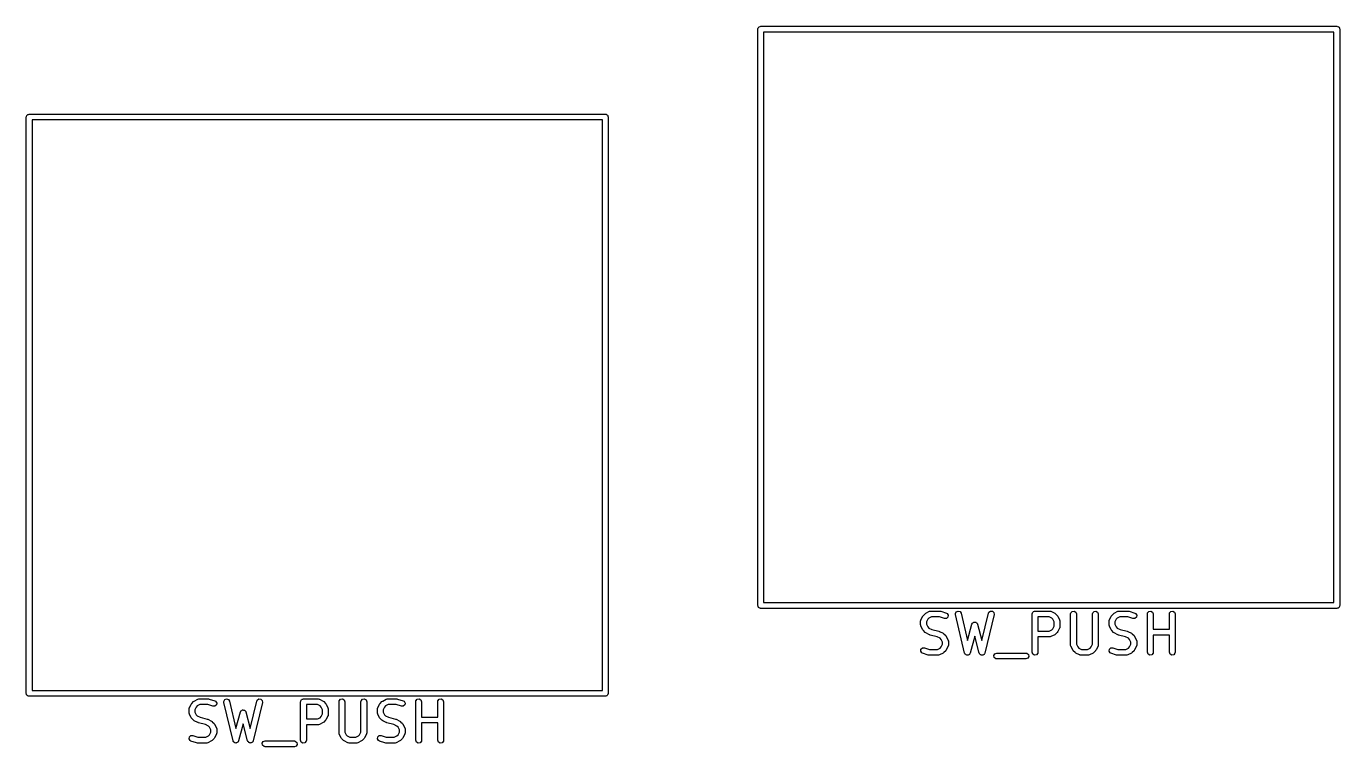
# Model space of a CAD drawing. Extents: x 102.2 to 194.3, y -155.7 to -72.4.
# Drawn here: x 121.2 to 155.4, y -91.18 to -72.44 of the extents above; entities that cross this region are included whole.
import ezdxf

# ---------------------------------------------------------------- set-up
doc = ezdxf.new("R2010")
doc.units = 0
doc.layers.add('BLACK', color=7, linetype='CONTINUOUS')

msp = doc.modelspace()

# ---------------------------------------------------------------- linework, layer by layer
at = {"layer": 'BLACK', "linetype": 'CONTINUOUS'}
for p, q in [((140.253, -72.51), (140.255, -72.5003)), ((140.254, -72.497), (140.256, -72.4941)), ((140.255, -72.5003), (140.254, -72.497)), ((140.256, -72.4941), (140.258, -72.4843)), ((140.258, -72.4843), (140.27, -72.4694)), ((140.27, -72.4694), (140.28, -72.4525)), ((140.28, -72.4525), (140.286, -72.4502)), ((140.286, -72.4502), (140.29, -72.445)), ((140.29, -72.445), (140.31, -72.4417)), ((140.31, -72.4417), (140.328, -72.435)), ((140.328, -72.435), (155.328, -72.435)), ((155.328, -72.435), (155.338, -72.4367)), ((155.338, -72.4367), (155.341, -72.4361)), ((155.341, -72.4361), (155.344, -72.4378)), ((155.344, -72.4378), (155.354, -72.4395)), ((155.354, -72.4395), (155.369, -72.452)), ((155.369, -72.452), (155.385, -72.4618)), ((155.385, -72.4618), (155.388, -72.4681)), ((155.388, -72.4681), (155.393, -72.4725)), ((155.393, -72.4725), (155.396, -72.4917)), ((155.396, -72.4917), (155.403, -72.51)), ((140.253, -87.51), (140.253, -72.51)), ((140.403, -72.585), (140.403, -87.435)), ((155.253, -72.585), (140.403, -72.585)), ((155.253, -87.435), (155.253, -72.585)), ((155.403, -72.51), (155.403, -87.51)), ((121.203, -74.796), (121.205, -74.7863)), ((121.203, -89.796), (121.203, -74.796)), ((121.204, -74.783), (121.206, -74.7801)), ((121.205, -74.7863), (121.204, -74.783)), ((121.206, -74.7801), (121.208, -74.7703)), ((121.208, -74.7703), (121.22, -74.7554)), ((121.22, -74.7554), (121.23, -74.7385)), ((121.23, -74.7385), (121.236, -74.7362)), ((121.236, -74.7362), (121.24, -74.731)), ((121.24, -74.731), (121.26, -74.7277)), ((121.26, -74.7277), (121.278, -74.721)), ((121.278, -74.721), (136.278, -74.721)), ((121.353, -74.871), (121.353, -89.721)), ((136.203, -74.871), (121.353, -74.871)), ((136.203, -89.721), (136.203, -74.871)), ((136.278, -74.721), (136.288, -74.7227)), ((136.288, -74.7227), (136.291, -74.7221)), ((136.291, -74.7221), (136.294, -74.7238)), ((136.294, -74.7238), (136.304, -74.7255)), ((136.304, -74.7255), (136.319, -74.738)), ((136.319, -74.738), (136.335, -74.7478)), ((136.335, -74.7478), (136.338, -74.7541)), ((136.338, -74.7541), (136.343, -74.7585)), ((136.343, -74.7585), (136.346, -74.7777)), ((136.346, -74.7777), (136.353, -74.796)), ((136.353, -74.796), (136.353, -89.796)), ((140.26, -87.5283), (140.253, -87.51)), ((140.263, -87.5475), (140.26, -87.5283)), ((140.268, -87.5519), (140.263, -87.5475)), ((140.271, -87.5582), (140.268, -87.5519)), ((140.403, -87.435), (155.253, -87.435)), ((155.386, -87.5506), (155.376, -87.5675)), ((155.398, -87.5357), (155.386, -87.5506)), ((155.4, -87.5259), (155.398, -87.5357)), ((155.402, -87.523), (155.4, -87.5259)), ((155.403, -87.51), (155.401, -87.5197)), ((155.401, -87.5197), (155.402, -87.523)), ((140.287, -87.568), (140.271, -87.5582)), ((140.302, -87.5805), (140.287, -87.568)), ((140.312, -87.5822), (140.302, -87.5805)), ((140.315, -87.5839), (140.312, -87.5822)), ((140.318, -87.5833), (140.315, -87.5839)), ((140.328, -87.585), (140.318, -87.5833)), ((155.328, -87.585), (140.328, -87.585)), ((144.491, -87.9181), (144.496, -87.8924)), ((144.496, -87.8924), (144.499, -87.889)), ((144.499, -87.8846), (144.547, -87.7893)), ((144.499, -87.889), (144.499, -87.8846)), ((144.547, -87.7893), (144.56, -87.7713)), ((144.56, -87.7713), (144.561, -87.7698)), ((144.561, -87.7698), (144.608, -87.7222)), ((144.608, -87.7222), (144.627, -87.7093)), ((144.627, -87.7093), (144.628, -87.7082)), ((144.628, -87.7082), (144.723, -87.6605)), ((144.675, -87.8673), (144.641, -87.9358)), ((144.706, -87.8369), (144.675, -87.8673)), ((144.774, -87.8026), (144.706, -87.8369)), ((144.723, -87.6605), (144.748, -87.6531)), ((144.748, -87.6531), (144.752, -87.6542)), ((144.752, -87.6542), (144.757, -87.6526)), ((144.757, -87.6526), (144.995, -87.6526)), ((144.982, -87.8026), (144.774, -87.8026)), ((145.114, -87.8464), (144.982, -87.8026)), ((144.995, -87.6526), (145.017, -87.6565)), ((145.017, -87.6565), (145.018, -87.6565)), ((145.018, -87.6565), (145.161, -87.7041)), ((145.165, -87.845), (145.114, -87.8464)), ((145.161, -87.7041), (145.184, -87.7165)), ((145.203, -87.8109), (145.165, -87.845)), ((145.184, -87.7165), (145.211, -87.7602)), ((145.211, -87.7602), (145.203, -87.8109)), ((145.396, -87.719), (145.419, -87.6731)), ((145.398, -87.745), (145.396, -87.719)), ((145.636, -88.745), (145.398, -87.745)), ((145.419, -87.6731), (145.466, -87.6527)), ((145.466, -87.6527), (145.516, -87.6674)), ((145.516, -87.6674), (145.544, -87.7102)), ((145.544, -87.7102), (145.713, -88.4211)), ((146.086, -88.4211), (146.255, -87.7102)), ((146.401, -87.745), (146.163, -88.745)), ((146.255, -87.7102), (146.265, -87.6863)), ((146.265, -87.6863), (146.307, -87.6557)), ((146.307, -87.6557), (146.358, -87.6588)), ((146.358, -87.6588), (146.395, -87.694)), ((146.395, -87.694), (146.401, -87.745)), ((147.396, -87.7276), (147.398, -87.7179)), ((147.396, -88.7276), (147.396, -87.7276)), ((147.397, -87.7146), (147.399, -87.7117)), ((147.398, -87.7179), (147.397, -87.7146)), ((147.399, -87.7117), (147.4, -87.702)), ((147.4, -87.702), (147.413, -87.687)), ((147.413, -87.687), (147.423, -87.6702)), ((147.423, -87.6702), (147.429, -87.6679)), ((147.429, -87.6679), (147.433, -87.6627)), ((147.433, -87.6627), (147.453, -87.6593)), ((147.453, -87.6593), (147.471, -87.6526)), ((147.471, -87.6526), (147.852, -87.6526)), ((147.834, -87.8026), (147.546, -87.8026)), ((147.546, -87.8026), (147.546, -88.1764)), ((147.903, -87.8369), (147.834, -87.8026)), ((147.852, -87.6526), (147.877, -87.6571)), ((147.877, -87.6571), (147.881, -87.66)), ((147.881, -87.66), (147.885, -87.6605)), ((147.885, -87.6605), (147.981, -87.7082)), ((147.933, -87.8673), (147.903, -87.8369)), ((147.967, -87.9358), (147.933, -87.8673)), ((147.981, -87.7082), (147.999, -87.7215)), ((147.999, -87.7215), (148, -87.7222)), ((148, -87.7222), (148.048, -87.7698)), ((148.048, -87.7698), (148.061, -87.7882)), ((148.061, -87.7882), (148.062, -87.7893)), ((148.062, -87.7893), (148.109, -87.8846)), ((148.109, -87.8846), (148.117, -87.9095)), ((148.396, -87.7276), (148.4, -87.702)), ((148.396, -88.5371), (148.396, -87.7276)), ((148.4, -87.702), (148.433, -87.6627)), ((148.433, -87.6627), (148.484, -87.6538)), ((148.484, -87.6538), (148.528, -87.6794)), ((148.528, -87.6794), (148.546, -87.7276)), ((148.546, -87.7276), (148.546, -88.5194)), ((148.967, -87.7276), (148.972, -87.702)), ((148.967, -88.5194), (148.967, -87.7276)), ((148.972, -87.702), (149.005, -87.6627)), ((149.005, -87.6627), (149.055, -87.6538)), ((149.055, -87.6538), (149.1, -87.6794)), ((149.1, -87.6794), (149.117, -87.7276)), ((149.117, -87.7276), (149.117, -88.5371)), ((149.396, -87.9181), (149.4, -87.8924)), ((149.4, -87.8924), (149.403, -87.889)), ((149.403, -87.889), (149.404, -87.8846)), ((149.404, -87.8846), (149.451, -87.7893)), ((149.451, -87.7893), (149.465, -87.7713)), ((149.465, -87.7698), (149.513, -87.7222)), ((149.465, -87.7713), (149.465, -87.7698)), ((149.513, -87.7222), (149.531, -87.7093)), ((149.531, -87.7093), (149.533, -87.7082)), ((149.533, -87.7082), (149.628, -87.6605)), ((149.58, -87.8673), (149.546, -87.9358)), ((149.611, -87.8369), (149.58, -87.8673)), ((149.679, -87.8026), (149.611, -87.8369)), ((149.628, -87.6605), (149.653, -87.6531)), ((149.653, -87.6531), (149.657, -87.6542)), ((149.657, -87.6542), (149.661, -87.6526)), ((149.661, -87.6526), (149.899, -87.6526)), ((149.887, -87.8026), (149.679, -87.8026)), ((150.019, -87.8464), (149.887, -87.8026)), ((149.899, -87.6526), (149.922, -87.6565)), ((149.922, -87.6565), (149.923, -87.6565)), ((149.923, -87.6565), (150.066, -87.7041)), ((150.07, -87.845), (150.019, -87.8464)), ((150.066, -87.7041), (150.089, -87.7165)), ((150.108, -87.8109), (150.07, -87.845)), ((150.089, -87.7165), (150.116, -87.7602)), ((150.116, -87.7602), (150.108, -87.8109)), ((150.396, -87.7276), (150.4, -87.702)), ((150.396, -88.7276), (150.396, -87.7276)), ((150.4, -87.702), (150.433, -87.6627)), ((150.433, -87.6627), (150.484, -87.6538)), ((150.484, -87.6538), (150.528, -87.6794)), ((150.528, -87.6794), (150.546, -87.7276)), ((150.546, -87.7276), (150.546, -88.1288)), ((150.967, -87.7276), (150.972, -87.702)), ((150.967, -88.1288), (150.967, -87.7276)), ((150.972, -87.702), (151.005, -87.6627)), ((151.005, -87.6627), (151.055, -87.6538)), ((151.055, -87.6538), (151.1, -87.6794)), ((151.1, -87.6794), (151.117, -87.7276)), ((151.117, -87.7276), (151.117, -88.7276)), ((155.346, -87.5783), (155.328, -87.585)), ((155.365, -87.575), (155.346, -87.5783)), ((155.37, -87.5698), (155.365, -87.575)), ((155.376, -87.5675), (155.37, -87.5698)), ((144.491, -88.0133), (144.491, -87.9181)), ((144.493, -88.0175), (144.491, -88.0133)), ((144.492, -88.0219), (144.493, -88.0175)), ((144.499, -88.0469), (144.492, -88.0219)), ((144.547, -88.1421), (144.499, -88.0469)), ((144.548, -88.1432), (144.547, -88.1421)), ((144.561, -88.1616), (144.548, -88.1432)), ((144.608, -88.2092), (144.561, -88.1616)), ((144.61, -88.2099), (144.608, -88.2092)), ((144.628, -88.2233), (144.61, -88.2099)), ((144.723, -88.2709), (144.628, -88.2233)), ((144.641, -87.9358), (144.641, -87.9956)), ((144.641, -87.9956), (144.675, -88.0641)), ((144.675, -88.0641), (144.706, -88.0946)), ((144.706, -88.0946), (144.783, -88.133)), ((144.783, -88.133), (144.965, -88.1787)), ((144.965, -88.1787), (144.977, -88.1839)), ((144.977, -88.1839), (144.981, -88.1843)), ((144.981, -88.1843), (145.076, -88.232)), ((145.076, -88.232), (145.094, -88.2453)), ((145.713, -88.4211), (145.827, -87.994)), ((145.827, -87.994), (145.838, -87.9704)), ((145.838, -87.9704), (145.844, -87.9664)), ((145.844, -87.9664), (145.846, -87.9602)), ((145.846, -87.9602), (145.864, -87.9521)), ((145.864, -87.9521), (145.88, -87.9409)), ((145.88, -87.9409), (145.887, -87.9415)), ((145.887, -87.9415), (145.893, -87.9386)), ((145.893, -87.9386), (145.912, -87.9437)), ((145.912, -87.9437), (145.931, -87.9453)), ((145.931, -87.9453), (145.936, -87.9502)), ((145.936, -87.9502), (145.943, -87.9519)), ((145.943, -87.9519), (145.954, -87.9678)), ((145.954, -87.9678), (145.967, -87.9816)), ((145.967, -87.9816), (145.968, -87.9884)), ((145.968, -87.9884), (145.972, -87.994)), ((145.972, -87.994), (146.086, -88.4211)), ((147.546, -88.1764), (147.834, -88.1764)), ((147.834, -88.1764), (147.903, -88.1422)), ((147.903, -88.1422), (147.933, -88.1118)), ((147.933, -88.1118), (147.967, -88.0432)), ((147.967, -88.0432), (147.967, -87.9358)), ((148.048, -88.2092), (148, -88.2568)), ((148.062, -88.1897), (148.048, -88.2077)), ((148.048, -88.2077), (148.048, -88.2092)), ((148.109, -88.0945), (148.062, -88.1897)), ((148.11, -88.09), (148.109, -88.0945)), ((148.113, -88.0866), (148.11, -88.09)), ((148.117, -88.061), (148.113, -88.0866)), ((148.117, -87.9095), (148.116, -87.9139)), ((148.116, -87.9139), (148.117, -87.9181)), ((148.117, -87.9181), (148.117, -88.061)), ((149.396, -88.0133), (149.396, -87.9181)), ((149.397, -88.0175), (149.396, -88.0133)), ((149.396, -88.0219), (149.397, -88.0175)), ((149.404, -88.0469), (149.396, -88.0219)), ((149.451, -88.1421), (149.404, -88.0469)), ((149.453, -88.1432), (149.451, -88.1421)), ((149.465, -88.1616), (149.453, -88.1432)), ((149.513, -88.2092), (149.465, -88.1616)), ((149.515, -88.2099), (149.513, -88.2092)), ((149.533, -88.2233), (149.515, -88.2099)), ((149.628, -88.2709), (149.533, -88.2233)), ((149.546, -87.9358), (149.546, -87.9956)), ((149.546, -87.9956), (149.58, -88.0641)), ((149.58, -88.0641), (149.611, -88.0946)), ((149.611, -88.0946), (149.688, -88.133)), ((149.688, -88.133), (149.87, -88.1787)), ((149.87, -88.1787), (149.882, -88.1839)), ((149.882, -88.1839), (149.885, -88.1843)), ((149.885, -88.1843), (149.981, -88.232)), ((149.981, -88.232), (149.999, -88.2453)), ((150.546, -88.1288), (150.967, -88.1288)), ((144.727, -88.2713), (144.723, -88.2709)), ((144.738, -88.2766), (144.727, -88.2713)), ((144.921, -88.3222), (144.738, -88.2766)), ((144.998, -88.3607), (144.921, -88.3222)), ((145.028, -88.3911), (144.998, -88.3607)), ((145.063, -88.4596), (145.028, -88.3911)), ((145.028, -88.588), (145.063, -88.5194)), ((145.063, -88.5194), (145.063, -88.4596)), ((145.094, -88.2453), (145.095, -88.246)), ((145.095, -88.246), (145.143, -88.2936)), ((145.143, -88.2936), (145.156, -88.312)), ((145.156, -88.312), (145.157, -88.3131)), ((145.157, -88.3131), (145.205, -88.4084)), ((145.205, -88.5707), (145.157, -88.6659)), ((145.205, -88.4084), (145.212, -88.4333)), ((145.208, -88.5628), (145.205, -88.5662)), ((145.205, -88.5662), (145.205, -88.5707)), ((145.213, -88.5371), (145.208, -88.5628)), ((145.212, -88.4333), (145.211, -88.4377)), ((145.211, -88.4377), (145.213, -88.4419)), ((145.213, -88.4419), (145.213, -88.5371)), ((145.899, -88.3044), (145.781, -88.7469)), ((146.017, -88.7469), (145.899, -88.3044)), ((147.852, -88.3264), (147.546, -88.3264)), ((147.546, -88.3264), (147.546, -88.7276)), ((147.856, -88.3249), (147.852, -88.3264)), ((147.86, -88.3259), (147.856, -88.3249)), ((147.885, -88.3185), (147.86, -88.3259)), ((147.981, -88.2709), (147.885, -88.3185)), ((147.982, -88.2697), (147.981, -88.2709)), ((148, -88.2568), (147.982, -88.2697)), ((148.397, -88.5414), (148.396, -88.5371)), ((148.396, -88.5457), (148.397, -88.5414)), ((148.404, -88.5707), (148.396, -88.5457)), ((148.451, -88.6659), (148.404, -88.5707)), ((148.546, -88.5194), (148.58, -88.588)), ((148.933, -88.588), (148.967, -88.5194)), ((149.109, -88.5707), (149.062, -88.6659)), ((149.11, -88.5662), (149.109, -88.5707)), ((149.113, -88.5628), (149.11, -88.5662)), ((149.117, -88.5371), (149.113, -88.5628)), ((149.631, -88.2713), (149.628, -88.2709)), ((149.643, -88.2766), (149.631, -88.2713)), ((149.826, -88.3222), (149.643, -88.2766)), ((149.903, -88.3607), (149.826, -88.3222)), ((149.933, -88.3911), (149.903, -88.3607)), ((149.967, -88.4596), (149.933, -88.3911)), ((149.933, -88.588), (149.967, -88.5194)), ((149.967, -88.5194), (149.967, -88.4596)), ((149.999, -88.2453), (150, -88.246)), ((150, -88.246), (150.048, -88.2936)), ((150.048, -88.2936), (150.061, -88.312)), ((150.061, -88.312), (150.062, -88.3131)), ((150.062, -88.3131), (150.109, -88.4084)), ((150.109, -88.5707), (150.062, -88.6659)), ((150.109, -88.4084), (150.117, -88.4333)), ((150.11, -88.5662), (150.109, -88.5707)), ((150.113, -88.5628), (150.11, -88.5662)), ((150.117, -88.5371), (150.113, -88.5628)), ((150.117, -88.4333), (150.116, -88.4377)), ((150.116, -88.4377), (150.117, -88.4419)), ((150.117, -88.4419), (150.117, -88.5371)), ((150.967, -88.2788), (150.546, -88.2788)), ((150.546, -88.2788), (150.546, -88.7276)), ((150.967, -88.7276), (150.967, -88.2788)), ((144.493, -88.695), (144.5, -88.6443)), ((144.519, -88.7387), (144.493, -88.695)), ((144.5, -88.6443), (144.539, -88.6102)), ((144.542, -88.7512), (144.519, -88.7387)), ((144.539, -88.6102), (144.59, -88.6088)), ((144.685, -88.7988), (144.542, -88.7512)), ((144.59, -88.6088), (144.721, -88.6526)), ((144.687, -88.7987), (144.685, -88.7988)), ((144.709, -88.8026), (144.687, -88.7987)), ((144.947, -88.8026), (144.709, -88.8026)), ((144.721, -88.6526), (144.929, -88.6526)), ((144.929, -88.6526), (144.998, -88.6184)), ((144.951, -88.8011), (144.947, -88.8026)), ((144.956, -88.8021), (144.951, -88.8011)), ((144.981, -88.7947), (144.956, -88.8021)), ((145.076, -88.7471), (144.981, -88.7947)), ((144.998, -88.6184), (145.028, -88.588)), ((145.077, -88.7459), (145.076, -88.7471)), ((145.095, -88.733), (145.077, -88.7459)), ((145.143, -88.6854), (145.095, -88.733)), ((145.144, -88.6839), (145.143, -88.6854)), ((145.157, -88.6659), (145.144, -88.6839)), ((145.64, -88.7516), (145.636, -88.745)), ((145.641, -88.7594), (145.64, -88.7516)), ((145.654, -88.7724), (145.641, -88.7594)), ((145.664, -88.7878), (145.654, -88.7724)), ((145.672, -88.7901), (145.664, -88.7878)), ((145.677, -88.7956), (145.672, -88.7901)), ((145.696, -88.7972), (145.677, -88.7956)), ((145.713, -88.8025), (145.696, -88.7972)), ((145.721, -88.7994), (145.713, -88.8025)), ((145.728, -88.8), (145.721, -88.7994)), ((145.744, -88.7894), (145.728, -88.8)), ((145.76, -88.7821), (145.744, -88.7894)), ((145.764, -88.7751), (145.76, -88.7821)), ((145.77, -88.7706), (145.764, -88.7751)), ((145.781, -88.7469), (145.77, -88.7706)), ((146.022, -88.7534), (146.017, -88.7469)), ((146.023, -88.7612), (146.022, -88.7534)), ((146.036, -88.7739), (146.023, -88.7612)), ((146.047, -88.789), (146.036, -88.7739)), ((146.054, -88.791), (146.047, -88.789)), ((146.06, -88.7965), (146.054, -88.791)), ((146.079, -88.7975), (146.06, -88.7965)), ((146.096, -88.8023), (146.079, -88.7975)), ((146.103, -88.799), (146.096, -88.8023)), ((146.111, -88.7995), (146.103, -88.799)), ((146.126, -88.7885), (146.111, -88.7995)), ((146.143, -88.7807), (146.126, -88.7885)), ((146.146, -88.7736), (146.143, -88.7807)), ((146.153, -88.7689), (146.146, -88.7736)), ((146.163, -88.745), (146.153, -88.7689)), ((146.397, -88.8098), (146.423, -88.7654)), ((146.406, -88.8604), (146.397, -88.8098)), ((146.445, -88.8933), (146.406, -88.8604)), ((146.423, -88.7654), (146.471, -88.7479)), ((146.471, -88.8979), (146.445, -88.8933)), ((146.471, -88.7479), (147.233, -88.7479)), ((147.233, -88.8979), (146.471, -88.8979)), ((147.233, -88.7479), (147.258, -88.7524)), ((147.281, -88.8803), (147.233, -88.8979)), ((147.258, -88.7524), (147.298, -88.7854)), ((147.307, -88.8359), (147.281, -88.8803)), ((147.298, -88.7854), (147.307, -88.8359)), ((147.413, -88.7758), (147.396, -88.7276)), ((147.458, -88.8015), (147.413, -88.7758)), ((147.508, -88.7926), (147.458, -88.8015)), ((147.541, -88.7533), (147.508, -88.7926)), ((147.546, -88.7276), (147.541, -88.7533)), ((148.453, -88.667), (148.451, -88.6659)), ((148.465, -88.6854), (148.453, -88.667)), ((148.513, -88.733), (148.465, -88.6854)), ((148.515, -88.7337), (148.513, -88.733)), ((148.533, -88.7471), (148.515, -88.7337)), ((148.628, -88.7947), (148.533, -88.7471)), ((148.58, -88.588), (148.611, -88.6184)), ((148.611, -88.6184), (148.679, -88.6526)), ((148.632, -88.7952), (148.628, -88.7947)), ((148.636, -88.7981), (148.632, -88.7952)), ((148.661, -88.8026), (148.636, -88.7981)), ((148.852, -88.8026), (148.661, -88.8026)), ((148.679, -88.6526), (148.834, -88.6526)), ((148.834, -88.6526), (148.903, -88.6184)), ((148.856, -88.8011), (148.852, -88.8026)), ((148.86, -88.8021), (148.856, -88.8011)), ((148.885, -88.7947), (148.86, -88.8021)), ((148.981, -88.7471), (148.885, -88.7947)), ((148.903, -88.6184), (148.933, -88.588)), ((148.982, -88.7459), (148.981, -88.7471)), ((149, -88.733), (148.982, -88.7459)), ((149.048, -88.6854), (149, -88.733)), ((149.062, -88.6659), (149.048, -88.6839)), ((149.048, -88.6839), (149.048, -88.6854)), ((149.397, -88.695), (149.405, -88.6443)), ((149.424, -88.7387), (149.397, -88.695)), ((149.405, -88.6443), (149.443, -88.6102)), ((149.447, -88.7512), (149.424, -88.7387)), ((149.443, -88.6102), (149.495, -88.6088)), ((149.59, -88.7988), (149.447, -88.7512)), ((149.495, -88.6088), (149.626, -88.6526)), ((149.592, -88.7987), (149.59, -88.7988)), ((149.614, -88.8026), (149.592, -88.7987)), ((149.852, -88.8026), (149.614, -88.8026)), ((149.626, -88.6526), (149.834, -88.6526)), ((149.834, -88.6526), (149.903, -88.6184)), ((149.856, -88.8011), (149.852, -88.8026)), ((149.86, -88.8021), (149.856, -88.8011)), ((149.885, -88.7947), (149.86, -88.8021)), ((149.981, -88.7471), (149.885, -88.7947)), ((149.903, -88.6184), (149.933, -88.588)), ((149.982, -88.7459), (149.981, -88.7471)), ((150, -88.733), (149.982, -88.7459)), ((150.048, -88.6854), (150, -88.733)), ((150.062, -88.6659), (150.048, -88.6839)), ((150.048, -88.6839), (150.048, -88.6854)), ((150.413, -88.7758), (150.396, -88.7276)), ((150.458, -88.8015), (150.413, -88.7758)), ((150.508, -88.7926), (150.458, -88.8015)), ((150.541, -88.7533), (150.508, -88.7926)), ((150.546, -88.7276), (150.541, -88.7533)), ((150.985, -88.7758), (150.967, -88.7276)), ((151.029, -88.8015), (150.985, -88.7758)), ((151.08, -88.7926), (151.029, -88.8015)), ((151.113, -88.7533), (151.08, -88.7926)), ((151.117, -88.7276), (151.113, -88.7533)), ((121.21, -89.8143), (121.203, -89.796)), ((121.213, -89.8335), (121.21, -89.8143)), ((121.218, -89.8378), (121.213, -89.8335)), ((121.221, -89.8442), (121.218, -89.8378)), ((121.237, -89.854), (121.221, -89.8442)), ((121.252, -89.8665), (121.237, -89.854)), ((121.262, -89.8682), (121.252, -89.8665)), ((121.265, -89.8699), (121.262, -89.8682)), ((121.268, -89.8693), (121.265, -89.8699)), ((121.278, -89.871), (121.268, -89.8693)), ((136.278, -89.871), (121.278, -89.871)), ((121.353, -89.721), (136.203, -89.721)), ((125.673, -89.9465), (125.698, -89.9391)), ((125.698, -89.9391), (125.702, -89.9402)), ((125.702, -89.9402), (125.707, -89.9386)), ((125.707, -89.9386), (125.945, -89.9386)), ((125.945, -89.9386), (125.967, -89.9425)), ((125.967, -89.9425), (125.968, -89.9425)), ((125.968, -89.9425), (126.111, -89.9901)), ((126.369, -89.9591), (126.416, -89.9387)), ((126.416, -89.9387), (126.466, -89.9534)), ((127.215, -89.9723), (127.257, -89.9417)), ((127.257, -89.9417), (127.308, -89.9448)), ((127.308, -89.9448), (127.345, -89.98)), ((128.383, -89.9487), (128.403, -89.9453)), ((128.403, -89.9453), (128.421, -89.9386)), ((128.421, -89.9386), (128.802, -89.9386)), ((128.802, -89.9386), (128.827, -89.9431)), ((128.827, -89.9431), (128.831, -89.946)), ((129.383, -89.9487), (129.434, -89.9398)), ((129.434, -89.9398), (129.478, -89.9654)), ((129.955, -89.9487), (130.005, -89.9398)), ((130.005, -89.9398), (130.05, -89.9654)), ((130.578, -89.9465), (130.603, -89.9391)), ((130.603, -89.9391), (130.607, -89.9402)), ((130.607, -89.9402), (130.611, -89.9386)), ((130.611, -89.9386), (130.849, -89.9386)), ((130.849, -89.9386), (130.872, -89.9425)), ((130.872, -89.9425), (130.873, -89.9425)), ((130.873, -89.9425), (131.016, -89.9901)), ((131.383, -89.9487), (131.434, -89.9398)), ((131.434, -89.9398), (131.478, -89.9654)), ((131.955, -89.9487), (132.005, -89.9398)), ((132.005, -89.9398), (132.05, -89.9654)), ((136.296, -89.8643), (136.278, -89.871)), ((136.315, -89.861), (136.296, -89.8643)), ((136.32, -89.8558), (136.315, -89.861)), ((136.326, -89.8535), (136.32, -89.8558)), ((136.336, -89.8366), (136.326, -89.8535)), ((136.348, -89.8217), (136.336, -89.8366)), ((136.35, -89.8119), (136.348, -89.8217)), ((136.352, -89.809), (136.35, -89.8119)), ((136.353, -89.796), (136.351, -89.8057)), ((136.351, -89.8057), (136.352, -89.809)), ((125.441, -90.2041), (125.446, -90.1784)), ((125.441, -90.2993), (125.441, -90.2041)), ((125.446, -90.1784), (125.448, -90.175)), ((125.448, -90.175), (125.449, -90.1706)), ((125.449, -90.1706), (125.497, -90.0753)), ((125.497, -90.0753), (125.51, -90.0573)), ((125.51, -90.0573), (125.511, -90.0558)), ((125.511, -90.0558), (125.558, -90.0082)), ((125.558, -90.0082), (125.577, -89.9953)), ((125.577, -89.9953), (125.578, -89.9942)), ((125.578, -89.9942), (125.673, -89.9465)), ((125.625, -90.1533), (125.591, -90.2218)), ((125.591, -90.2218), (125.591, -90.2816)), ((125.591, -90.2816), (125.625, -90.3501)), ((125.656, -90.1229), (125.625, -90.1533)), ((125.724, -90.0886), (125.656, -90.1229)), ((125.932, -90.0886), (125.724, -90.0886)), ((126.064, -90.1324), (125.932, -90.0886)), ((126.115, -90.131), (126.064, -90.1324)), ((126.111, -89.9901), (126.134, -90.0025)), ((126.153, -90.0969), (126.115, -90.131)), ((126.134, -90.0025), (126.161, -90.0462)), ((126.161, -90.0462), (126.153, -90.0969)), ((126.346, -90.005), (126.369, -89.9591)), ((126.348, -90.031), (126.346, -90.005)), ((126.586, -91.031), (126.348, -90.031)), ((126.466, -89.9534), (126.494, -89.9962)), ((126.494, -89.9962), (126.663, -90.7071)), ((126.663, -90.7071), (126.777, -90.28)), ((126.777, -90.28), (126.788, -90.2564)), ((126.788, -90.2564), (126.794, -90.2524)), ((126.794, -90.2524), (126.796, -90.2462)), ((126.796, -90.2462), (126.814, -90.2381)), ((126.814, -90.2381), (126.83, -90.2269)), ((126.83, -90.2269), (126.837, -90.2275)), ((126.837, -90.2275), (126.843, -90.2246)), ((126.843, -90.2246), (126.862, -90.2297)), ((126.862, -90.2297), (126.881, -90.2313)), ((126.881, -90.2313), (126.886, -90.2362)), ((126.886, -90.2362), (126.893, -90.2379)), ((126.893, -90.2379), (126.904, -90.2538)), ((126.904, -90.2538), (126.917, -90.2676)), ((126.917, -90.2676), (126.918, -90.2744)), ((126.918, -90.2744), (126.922, -90.28)), ((126.922, -90.28), (127.036, -90.7071)), ((127.036, -90.7071), (127.205, -89.9962)), ((127.351, -90.031), (127.113, -91.031)), ((127.205, -89.9962), (127.215, -89.9723)), ((127.345, -89.98), (127.351, -90.031)), ((128.346, -90.0136), (128.348, -90.0039)), ((128.346, -91.0136), (128.346, -90.0136)), ((128.347, -90.0006), (128.349, -89.9977)), ((128.348, -90.0039), (128.347, -90.0006)), ((128.349, -89.9977), (128.35, -89.988)), ((128.35, -89.988), (128.363, -89.973)), ((128.363, -89.973), (128.373, -89.9562)), ((128.373, -89.9562), (128.379, -89.9539)), ((128.379, -89.9539), (128.383, -89.9487)), ((128.784, -90.0886), (128.496, -90.0886)), ((128.496, -90.0886), (128.496, -90.4624)), ((128.853, -90.1229), (128.784, -90.0886)), ((128.831, -89.946), (128.835, -89.9465)), ((128.835, -89.9465), (128.931, -89.9942)), ((128.883, -90.1533), (128.853, -90.1229)), ((128.917, -90.2218), (128.883, -90.1533)), ((128.917, -90.3292), (128.917, -90.2218)), ((128.931, -89.9942), (128.949, -90.0075)), ((128.949, -90.0075), (128.95, -90.0082)), ((128.95, -90.0082), (128.998, -90.0558)), ((128.998, -90.0558), (129.011, -90.0742)), ((129.011, -90.0742), (129.012, -90.0753)), ((129.012, -90.0753), (129.059, -90.1706)), ((129.059, -90.1706), (129.067, -90.1955)), ((129.067, -90.1955), (129.066, -90.1999)), ((129.066, -90.1999), (129.067, -90.2041)), ((129.067, -90.2041), (129.067, -90.347)), ((129.346, -90.0136), (129.35, -89.988)), ((129.346, -90.8231), (129.346, -90.0136)), ((129.35, -89.988), (129.383, -89.9487)), ((129.478, -89.9654), (129.496, -90.0136)), ((129.496, -90.0136), (129.496, -90.8054)), ((129.917, -90.0136), (129.922, -89.988)), ((129.917, -90.8054), (129.917, -90.0136)), ((129.922, -89.988), (129.955, -89.9487)), ((130.05, -89.9654), (130.067, -90.0136)), ((130.067, -90.0136), (130.067, -90.8231)), ((130.346, -90.2041), (130.35, -90.1784)), ((130.346, -90.2993), (130.346, -90.2041)), ((130.35, -90.1784), (130.353, -90.175)), ((130.353, -90.175), (130.354, -90.1706)), ((130.354, -90.1706), (130.401, -90.0753)), ((130.401, -90.0753), (130.415, -90.0573)), ((130.415, -90.0558), (130.463, -90.0082)), ((130.415, -90.0573), (130.415, -90.0558)), ((130.463, -90.0082), (130.481, -89.9953)), ((130.481, -89.9953), (130.483, -89.9942)), ((130.483, -89.9942), (130.578, -89.9465)), ((130.53, -90.1533), (130.496, -90.2218)), ((130.496, -90.2218), (130.496, -90.2816)), ((130.496, -90.2816), (130.53, -90.3501)), ((130.561, -90.1229), (130.53, -90.1533)), ((130.629, -90.0886), (130.561, -90.1229)), ((130.837, -90.0886), (130.629, -90.0886)), ((130.969, -90.1324), (130.837, -90.0886)), ((131.02, -90.131), (130.969, -90.1324)), ((131.016, -89.9901), (131.039, -90.0025)), ((131.058, -90.0969), (131.02, -90.131)), ((131.039, -90.0025), (131.066, -90.0462)), ((131.066, -90.0462), (131.058, -90.0969)), ((131.346, -90.0136), (131.35, -89.988)), ((131.346, -91.0136), (131.346, -90.0136)), ((131.35, -89.988), (131.383, -89.9487)), ((131.478, -89.9654), (131.496, -90.0136)), ((131.496, -90.0136), (131.496, -90.4148)), ((131.917, -90.0136), (131.922, -89.988)), ((131.917, -90.4148), (131.917, -90.0136)), ((131.922, -89.988), (131.955, -89.9487)), ((132.05, -89.9654), (132.067, -90.0136)), ((132.067, -90.0136), (132.067, -91.0136)), ((125.443, -90.3035), (125.441, -90.2993)), ((125.442, -90.3079), (125.443, -90.3035)), ((125.449, -90.3329), (125.442, -90.3079)), ((125.497, -90.4281), (125.449, -90.3329)), ((125.498, -90.4292), (125.497, -90.4281)), ((125.511, -90.4476), (125.498, -90.4292)), ((125.558, -90.4952), (125.511, -90.4476)), ((125.56, -90.4959), (125.558, -90.4952)), ((125.578, -90.5093), (125.56, -90.4959)), ((125.673, -90.5569), (125.578, -90.5093)), ((125.625, -90.3501), (125.656, -90.3806)), ((125.656, -90.3806), (125.733, -90.419)), ((125.677, -90.5573), (125.673, -90.5569)), ((125.688, -90.5626), (125.677, -90.5573)), ((125.871, -90.6082), (125.688, -90.5626)), ((125.733, -90.419), (125.915, -90.4647)), ((125.948, -90.6467), (125.871, -90.6082)), ((125.915, -90.4647), (125.927, -90.4699)), ((125.927, -90.4699), (125.931, -90.4703)), ((125.931, -90.4703), (126.026, -90.518)), ((126.026, -90.518), (126.044, -90.5313)), ((126.044, -90.5313), (126.045, -90.532)), ((126.045, -90.532), (126.093, -90.5796)), ((126.093, -90.5796), (126.106, -90.598)), ((126.106, -90.598), (126.107, -90.5991)), ((126.107, -90.5991), (126.155, -90.6944)), ((126.849, -90.5904), (126.731, -91.0329)), ((126.967, -91.0329), (126.849, -90.5904)), ((128.496, -90.4624), (128.784, -90.4624)), ((128.802, -90.6124), (128.496, -90.6124)), ((128.496, -90.6124), (128.496, -91.0136)), ((128.784, -90.4624), (128.853, -90.4282)), ((128.806, -90.6109), (128.802, -90.6124)), ((128.81, -90.6119), (128.806, -90.6109)), ((128.835, -90.6045), (128.81, -90.6119)), ((128.931, -90.5569), (128.835, -90.6045)), ((128.853, -90.4282), (128.883, -90.3978)), ((128.883, -90.3978), (128.917, -90.3292)), ((128.932, -90.5557), (128.931, -90.5569)), ((128.95, -90.5428), (128.932, -90.5557)), ((128.998, -90.4952), (128.95, -90.5428)), ((129.012, -90.4757), (128.998, -90.4937)), ((128.998, -90.4937), (128.998, -90.4952)), ((129.059, -90.3805), (129.012, -90.4757)), ((129.06, -90.376), (129.059, -90.3805)), ((129.063, -90.3726), (129.06, -90.376)), ((129.067, -90.347), (129.063, -90.3726)), ((130.347, -90.3035), (130.346, -90.2993)), ((130.346, -90.3079), (130.347, -90.3035)), ((130.354, -90.3329), (130.346, -90.3079)), ((130.401, -90.4281), (130.354, -90.3329)), ((130.403, -90.4292), (130.401, -90.4281)), ((130.415, -90.4476), (130.403, -90.4292)), ((130.463, -90.4952), (130.415, -90.4476)), ((130.465, -90.4959), (130.463, -90.4952)), ((130.483, -90.5093), (130.465, -90.4959)), ((130.578, -90.5569), (130.483, -90.5093)), ((130.53, -90.3501), (130.561, -90.3806)), ((130.561, -90.3806), (130.638, -90.419)), ((130.581, -90.5573), (130.578, -90.5569)), ((130.593, -90.5626), (130.581, -90.5573)), ((130.776, -90.6082), (130.593, -90.5626)), ((130.638, -90.419), (130.82, -90.4647)), ((130.853, -90.6467), (130.776, -90.6082)), ((130.82, -90.4647), (130.832, -90.4699)), ((130.832, -90.4699), (130.835, -90.4703)), ((130.835, -90.4703), (130.931, -90.518)), ((130.931, -90.518), (130.949, -90.5313)), ((130.949, -90.5313), (130.95, -90.532)), ((130.95, -90.532), (130.998, -90.5796)), ((130.998, -90.5796), (131.011, -90.598)), ((131.011, -90.598), (131.012, -90.5991)), ((131.012, -90.5991), (131.059, -90.6944)), ((131.496, -90.4148), (131.917, -90.4148)), ((131.917, -90.5648), (131.496, -90.5648)), ((131.496, -90.5648), (131.496, -91.0136)), ((131.917, -91.0136), (131.917, -90.5648)), ((125.443, -90.981), (125.45, -90.9303)), ((125.45, -90.9303), (125.489, -90.8962)), ((125.489, -90.8962), (125.54, -90.8948)), ((125.54, -90.8948), (125.671, -90.9386)), ((125.671, -90.9386), (125.879, -90.9386)), ((125.879, -90.9386), (125.948, -90.9044)), ((125.978, -90.6771), (125.948, -90.6467)), ((125.948, -90.9044), (125.978, -90.874)), ((126.013, -90.7456), (125.978, -90.6771)), ((125.978, -90.874), (126.013, -90.8054)), ((126.013, -90.8054), (126.013, -90.7456)), ((126.093, -90.9714), (126.045, -91.019)), ((126.094, -90.9699), (126.093, -90.9714)), ((126.107, -90.9519), (126.094, -90.9699)), ((126.155, -90.8567), (126.107, -90.9519)), ((126.155, -90.6944), (126.162, -90.7193)), ((126.158, -90.8488), (126.155, -90.8522)), ((126.155, -90.8522), (126.155, -90.8567)), ((126.163, -90.8231), (126.158, -90.8488)), ((126.162, -90.7193), (126.161, -90.7237)), ((126.161, -90.7237), (126.163, -90.7279)), ((126.163, -90.7279), (126.163, -90.8231)), ((129.347, -90.8274), (129.346, -90.8231)), ((129.346, -90.8317), (129.347, -90.8274)), ((129.354, -90.8567), (129.346, -90.8317)), ((129.401, -90.9519), (129.354, -90.8567)), ((129.403, -90.953), (129.401, -90.9519)), ((129.415, -90.9714), (129.403, -90.953)), ((129.463, -91.019), (129.415, -90.9714)), ((129.496, -90.8054), (129.53, -90.874)), ((129.53, -90.874), (129.561, -90.9044)), ((129.561, -90.9044), (129.629, -90.9386)), ((129.629, -90.9386), (129.784, -90.9386)), ((129.784, -90.9386), (129.853, -90.9044)), ((129.853, -90.9044), (129.883, -90.874)), ((129.883, -90.874), (129.917, -90.8054)), ((129.998, -90.9714), (129.95, -91.019)), ((130.012, -90.9519), (129.998, -90.9699)), ((129.998, -90.9699), (129.998, -90.9714)), ((130.059, -90.8567), (130.012, -90.9519)), ((130.06, -90.8522), (130.059, -90.8567)), ((130.063, -90.8488), (130.06, -90.8522)), ((130.067, -90.8231), (130.063, -90.8488)), ((130.347, -90.981), (130.355, -90.9303)), ((130.355, -90.9303), (130.393, -90.8962)), ((130.393, -90.8962), (130.445, -90.8948)), ((130.445, -90.8948), (130.576, -90.9386)), ((130.576, -90.9386), (130.784, -90.9386)), ((130.784, -90.9386), (130.853, -90.9044)), ((130.883, -90.6771), (130.853, -90.6467)), ((130.853, -90.9044), (130.883, -90.874)), ((130.917, -90.7456), (130.883, -90.6771)), ((130.883, -90.874), (130.917, -90.8054)), ((130.917, -90.8054), (130.917, -90.7456)), ((130.998, -90.9714), (130.95, -91.019)), ((131.012, -90.9519), (130.998, -90.9699)), ((130.998, -90.9699), (130.998, -90.9714)), ((131.059, -90.8567), (131.012, -90.9519)), ((131.059, -90.6944), (131.067, -90.7193)), ((131.06, -90.8522), (131.059, -90.8567)), ((131.063, -90.8488), (131.06, -90.8522)), ((131.067, -90.8231), (131.063, -90.8488)), ((131.067, -90.7193), (131.066, -90.7237)), ((131.066, -90.7237), (131.067, -90.7279)), ((131.067, -90.7279), (131.067, -90.8231)), ((125.469, -91.0247), (125.443, -90.981)), ((125.492, -91.0372), (125.469, -91.0247)), ((125.635, -91.0848), (125.492, -91.0372)), ((125.637, -91.0847), (125.635, -91.0848)), ((125.659, -91.0886), (125.637, -91.0847)), ((125.897, -91.0886), (125.659, -91.0886)), ((125.901, -91.0871), (125.897, -91.0886)), ((125.906, -91.0881), (125.901, -91.0871)), ((125.931, -91.0807), (125.906, -91.0881)), ((126.026, -91.0331), (125.931, -91.0807)), ((126.027, -91.0319), (126.026, -91.0331)), ((126.045, -91.019), (126.027, -91.0319)), ((126.59, -91.0376), (126.586, -91.031)), ((126.591, -91.0454), (126.59, -91.0376)), ((126.604, -91.0584), (126.591, -91.0454)), ((126.614, -91.0738), (126.604, -91.0584)), ((126.622, -91.0761), (126.614, -91.0738)), ((126.627, -91.0816), (126.622, -91.0761)), ((126.646, -91.0832), (126.627, -91.0816)), ((126.663, -91.0885), (126.646, -91.0832)), ((126.671, -91.0854), (126.663, -91.0885)), ((126.678, -91.086), (126.671, -91.0854)), ((126.694, -91.0754), (126.678, -91.086)), ((126.71, -91.0681), (126.694, -91.0754)), ((126.714, -91.0611), (126.71, -91.0681)), ((126.72, -91.0566), (126.714, -91.0611)), ((126.731, -91.0329), (126.72, -91.0566)), ((126.972, -91.0394), (126.967, -91.0329)), ((126.973, -91.0472), (126.972, -91.0394)), ((126.986, -91.0599), (126.973, -91.0472)), ((126.997, -91.075), (126.986, -91.0599)), ((127.004, -91.077), (126.997, -91.075)), ((127.01, -91.0825), (127.004, -91.077)), ((127.029, -91.0835), (127.01, -91.0825)), ((127.046, -91.0883), (127.029, -91.0835)), ((127.053, -91.085), (127.046, -91.0883)), ((127.061, -91.0855), (127.053, -91.085)), ((127.076, -91.0745), (127.061, -91.0855)), ((127.093, -91.0667), (127.076, -91.0745)), ((127.096, -91.0596), (127.093, -91.0667)), ((127.103, -91.0549), (127.096, -91.0596)), ((127.113, -91.031), (127.103, -91.0549)), ((127.347, -91.0958), (127.373, -91.0514)), ((127.356, -91.1464), (127.347, -91.0958)), ((127.395, -91.1793), (127.356, -91.1464)), ((127.373, -91.0514), (127.421, -91.0339)), ((127.421, -91.1839), (127.395, -91.1793)), ((127.421, -91.0339), (128.183, -91.0339)), ((128.183, -91.1839), (127.421, -91.1839)), ((128.183, -91.0339), (128.208, -91.0384)), ((128.231, -91.1663), (128.183, -91.1839)), ((128.208, -91.0384), (128.248, -91.0714)), ((128.257, -91.1219), (128.231, -91.1663)), ((128.248, -91.0714), (128.257, -91.1219)), ((128.363, -91.0618), (128.346, -91.0136)), ((128.408, -91.0875), (128.363, -91.0618)), ((128.458, -91.0786), (128.408, -91.0875)), ((128.491, -91.0393), (128.458, -91.0786)), ((128.496, -91.0136), (128.491, -91.0393)), ((129.465, -91.0197), (129.463, -91.019)), ((129.483, -91.0331), (129.465, -91.0197)), ((129.578, -91.0807), (129.483, -91.0331)), ((129.582, -91.0812), (129.578, -91.0807)), ((129.586, -91.0841), (129.582, -91.0812)), ((129.611, -91.0886), (129.586, -91.0841)), ((129.802, -91.0886), (129.611, -91.0886)), ((129.806, -91.0871), (129.802, -91.0886)), ((129.81, -91.0881), (129.806, -91.0871)), ((129.835, -91.0807), (129.81, -91.0881)), ((129.931, -91.0331), (129.835, -91.0807)), ((129.932, -91.0319), (129.931, -91.0331)), ((129.95, -91.019), (129.932, -91.0319)), ((130.374, -91.0247), (130.347, -90.981)), ((130.397, -91.0372), (130.374, -91.0247)), ((130.54, -91.0848), (130.397, -91.0372)), ((130.542, -91.0847), (130.54, -91.0848)), ((130.564, -91.0886), (130.542, -91.0847)), ((130.802, -91.0886), (130.564, -91.0886)), ((130.806, -91.0871), (130.802, -91.0886)), ((130.81, -91.0881), (130.806, -91.0871)), ((130.835, -91.0807), (130.81, -91.0881)), ((130.931, -91.0331), (130.835, -91.0807)), ((130.932, -91.0319), (130.931, -91.0331)), ((130.95, -91.019), (130.932, -91.0319)), ((131.363, -91.0618), (131.346, -91.0136)), ((131.408, -91.0875), (131.363, -91.0618)), ((131.458, -91.0786), (131.408, -91.0875)), ((131.491, -91.0393), (131.458, -91.0786)), ((131.496, -91.0136), (131.491, -91.0393)), ((131.935, -91.0618), (131.917, -91.0136)), ((131.979, -91.0875), (131.935, -91.0618)), ((132.03, -91.0786), (131.979, -91.0875)), ((132.063, -91.0393), (132.03, -91.0786)), ((132.067, -91.0136), (132.063, -91.0393))]:
    msp.add_line(p, q, dxfattribs=at)

doc.saveas('drawing.dxf')
